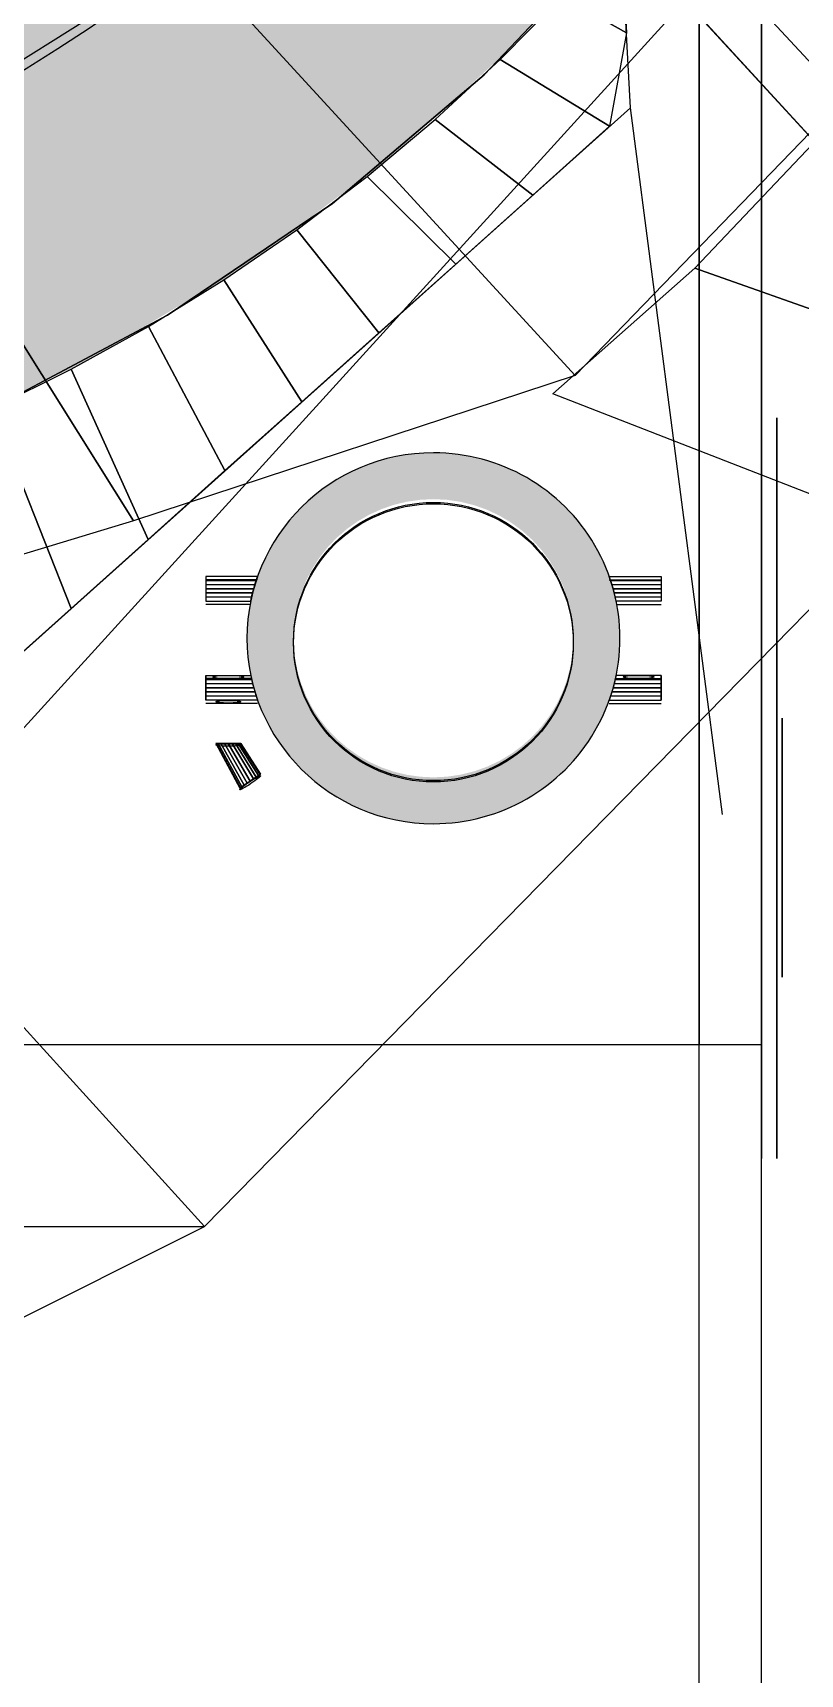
# Model space of a CAD drawing. Extents: x -54 to 215, y -235 to 116.
# Drawn here: x 146.99 to 161.8, y -141.3 to -109.62 of the extents above; entities that cross this region are included whole.
import ezdxf

# ---------------------------------------------------------------- set-up
doc = ezdxf.new("R2010")
doc.units = 0
doc.layers.get('0').update_dxf_attribs({"linetype": 'CONTINUOUS'})
doc.layers.add('A', color=7, linetype='CONTINUOUS')
doc.layers.add('G', color=7, linetype='CONTINUOUS')

# ---------------------------------------------------------------- blocks, each defined once
blk = doc.blocks.new('D')
at = {"color": 0}
for centre in [(0, 0, 0.84), (0, 0, 0.6)]:
    blk.add_circle(centre, 2.7, dxfattribs=at)
at = {"layer": 'A', "color": 0}
for p, q in [((-0.72, 4.395), (-1.2, 4.395)), ((-1.2, 3.394, 0.6), (-1.2, 4.395, 0.6)), ((-0.72, 3.527, 0.6), (-0.72, 4.395, 0.6)), ((0.72, 3.527, 0.6), (0.72, 4.395, 0.6)), ((1.2, 4.395), (0.72, 4.395)), ((1.2, 3.394, 0.6), (1.2, 4.395, 0.6)), ((-1.2, -3.394, 0.6), (-1.2, -4.395, 0.6)), ((1.2, -3.394, 0.6), (1.2, -4.395, 0.6)), ((-0.72, -3.527, 0.6), (-0.72, -4.395, 0.6)), ((0.72, -3.527, 0.6), (0.72, -4.395, 0.6)), ((-0.72, -4.395), (-1.2, -4.395)), ((1.2, -4.395), (0.72, -4.395))]:
    blk.add_line(p, q, dxfattribs=at)
blk.add_lwpolyline([(-3.6, 0, 1), (3.6, 0, 1)], format="xyb", close=True, dxfattribs=at)
at = {"layer": 'A', "color": 0, "const_width": 0.9}
blk.add_lwpolyline([(-3.15, 0, 1), (3.15, 0, 1)], format="xyb", close=True, dxfattribs=at)
at = {"layer": 'A', "color": 0, "extrusion": (1, 0, -1.83664e-16)}
for centre, radius in [((3.961, 0.3, -2.04), 0.24), ((3.961, 0.3, -1.2), 0.24), ((3.961, 0.3, -0.72), 0.3), ((-3.961, 0.3, -0.72), 0.3)]:
    blk.add_circle(centre, radius, dxfattribs=at)
at = {"layer": 'A', "color": 0, "extrusion": (0.83022, 0.557435, -1.83664e-16)}
blk.add_circle((4.483, 0.3, -0.33), 0.24, dxfattribs=at)
at = {"layer": 'A', "color": 0}
mesh = blk.add_polymesh((2, 20), dxfattribs=dict(at, n_close=True))
for k, corner in enumerate([(-2.907, 3.737), (-2.901, 3.727), (-2.882, 3.699), (-2.852, 3.655), (-2.815, 3.599), (-2.773, 3.538), (-2.732, 3.476), (-2.695, 3.421), (-2.665, 3.377), (-2.646, 3.348), (-2.64, 3.339), (-2.646, 3.348), (-2.665, 3.377), (-2.695, 3.421), (-2.732, 3.476), (-2.773, 3.538), (-2.815, 3.599), (-2.852, 3.655), (-2.882, 3.699), (-2.901, 3.727), (-2.04, 4.201), (-2.04, 4.189), (-2.04, 4.155), (-2.04, 4.102), (-2.04, 4.035), (-2.04, 3.961), (-2.04, 3.887), (-2.04, 3.82), (-2.04, 3.767), (-2.04, 3.733), (-2.04, 3.721), (-2.04, 3.733), (-2.04, 3.767), (-2.04, 3.82), (-2.04, 3.887), (-2.04, 3.961), (-2.04, 4.035), (-2.04, 4.102), (-2.04, 4.155), (-2.04, 4.189)]):
    mesh.set_mesh_vertex(divmod(k, 20), corner)
mesh = blk.add_polymesh((2, 7), dxfattribs=at)
for k, corner in enumerate([(-0.72, 3.527), (-0.801, 3.51), (-0.882, 3.49), (-0.962, 3.469), (-1.042, 3.446), (-1.121, 3.421), (-1.2, 3.394), (-0.72, 4.395), (-0.8, 4.395), (-0.88, 4.395), (-0.96, 4.395), (-1.04, 4.395), (-1.12, 4.395), (-1.2, 4.395)]):
    mesh.set_mesh_vertex(divmod(k, 7), corner)
mesh = blk.add_polymesh((2, 7), dxfattribs=at)
for k, corner in enumerate([(0.72, 3.527), (0.801, 3.51), (0.882, 3.49), (0.962, 3.469), (1.042, 3.446), (1.121, 3.421), (1.2, 3.394), (0.72, 4.395), (0.8, 4.395), (0.88, 4.395), (0.96, 4.395), (1.04, 4.395), (1.12, 4.395), (1.2, 4.395)]):
    mesh.set_mesh_vertex(divmod(k, 7), corner)
mesh = blk.add_polymesh((2, 7), dxfattribs=at)
for k, corner in enumerate([(-0.72, -3.527), (-0.801, -3.51), (-0.882, -3.49), (-0.962, -3.469), (-1.042, -3.446), (-1.121, -3.421), (-1.2, -3.394), (-0.72, -4.395), (-0.8, -4.395), (-0.88, -4.395), (-0.96, -4.395), (-1.04, -4.395), (-1.12, -4.395), (-1.2, -4.395)]):
    mesh.set_mesh_vertex(divmod(k, 7), corner)
mesh = blk.add_polymesh((2, 7), dxfattribs=at)
for k, corner in enumerate([(0.72, -3.527), (0.801, -3.51), (0.882, -3.49), (0.962, -3.469), (1.042, -3.446), (1.121, -3.421), (1.2, -3.394), (0.72, -4.395), (0.8, -4.395), (0.88, -4.395), (0.96, -4.395), (1.04, -4.395), (1.12, -4.395), (1.2, -4.395)]):
    mesh.set_mesh_vertex(divmod(k, 7), corner)
blk = doc.blocks.new('M-1-01')
at = {"color": 0}
for p, q in [((-3.406, -125.055, 5.121), (-3.592, -121.64, 5.5)), ((-18.633, -138.685, 3.606), (-3.406, -125.055, 5.121))]:
    blk.add_line(p, q, dxfattribs=at)
at = {"color": 0, "const_width": 5.5}
blk.add_lwpolyline([(-63.383, -98.64, 1), (2.117, -98.64, 1)], format="xyb", close=True, dxfattribs=at)
at = {"color": 0, "invisible_edges": 15}
for points in [[(-3.592, -121.64, 5.5), (-1.633, -138.695, 3.696), (19.367, -146.64, 3)], [(-3.406, -125.055, 5.121), (-18.633, -138.685, 3.606), (-18.633, -138.685, 4.906)], [(-3.406, -125.055, 5.121), (-18.633, -138.685, 3.606), (-1.633, -138.695, 3.696)], [(-1.633, -138.695, 3.696), (-1.633, -186.602, -1.879), (-59.633, -186.602, -1.879), (-59.633, -138.695, 3.696)], [(19.367, -157.64, 1.5), (-1.633, -157.64, 1.5), (-1.633, -138.695, 3.696), (19.367, -146.64, 3)]]:
    blk.add_3dface(points, dxfattribs=at)
at = {"layer": 'A', "color": 0}
for p, q in [((-3.592, -121.64, 5.5), (19.367, -146.64, 3)), ((-18.633, -138.685, 4.906), (-3.406, -125.055, 5.121))]:
    blk.add_line(p, q, dxfattribs=at)
at = {"layer": 'A', "color": 0, "extrusion": (0, -0.113734, 0.993511)}
blk.add_line((-1.633, -138.695, 3.696), (-3.406, -125.055, 5.121), dxfattribs=at)
at = {"layer": 'A', "color": 0}
blk.add_circle((-30.633, -98.64, 6), 30, dxfattribs=at)
at = {"color": 0, "extrusion": (3.56809e-15, -0.103874, 0.99459), "rotation": 89.99999999999709}
blk.add_blockref('D', (-7.213, -134.132, 18.16), dxfattribs=at)
at = {"layer": 'A', "color": 0}
mesh = blk.add_polymesh((2, 25), dxfattribs=at)
for k, corner in enumerate([(19.367, -105.64), (19.367, -107.348), (19.367, -109.057), (19.367, -110.765), (19.367, -112.473), (19.367, -114.182), (19.367, -115.89), (19.367, -117.598), (19.367, -119.307), (19.367, -121.015), (19.367, -122.723), (19.367, -124.432), (19.367, -126.14), (19.367, -127.848), (19.367, -129.557), (19.367, -131.265), (19.367, -132.973), (19.367, -134.682), (19.367, -136.39), (19.367, -138.098), (19.367, -139.807), (19.367, -141.515), (19.367, -143.223), (19.367, -144.932), (19.367, -146.64), (4.799, -100.832), (4.718, -101.781), (4.625, -102.728), (4.501, -103.672), (4.352, -104.612), (4.185, -105.549), (3.981, -106.478), (3.765, -107.405), (3.512, -108.322), (3.242, -109.234), (2.948, -110.139), (2.624, -111.033), (2.288, -111.923), (1.912, -112.797), (1.525, -113.665), (1.109, -114.52), (0.671, -115.364), (0.217, -116.199), (-0.27, -117.015), (-0.767, -117.825), (-1.296, -118.615), (-1.84, -119.393), (-2.404, -120.158), (-2.993, -120.903), (-3.592, -121.64)]):
    mesh.set_mesh_vertex(divmod(k, 25), corner)
mesh = blk.add_polymesh((2, 37), dxfattribs=at)
for k, corner in enumerate([(-3.592, -121.64), (-3.484, -123.618), (-3.812, -125.419), (-5.297, -126.748), (-6.782, -128.078), (-8.267, -129.407), (-9.752, -130.736), (-11.238, -132.066), (-12.723, -133.395), (-14.208, -134.724), (-15.693, -136.053), (-17.178, -137.383), (-18.674, -138.685), (-20.667, -138.685), (-22.66, -138.685), (-24.653, -138.685), (-26.647, -138.685), (-28.64, -138.685), (-30.633, -138.685), (-32.627, -138.685), (-34.62, -138.685), (-36.613, -138.685), (-38.606, -138.685), (-40.6, -138.685), (-42.593, -138.685), (-44.088, -137.383), (-45.573, -136.053), (-47.059, -134.724), (-48.544, -133.395), (-50.029, -132.066), (-51.514, -130.736), (-52.999, -129.407), (-54.484, -128.078), (-55.969, -126.748), (-57.455, -125.419), (-57.782, -123.618), (-57.675, -121.64), (-3.592, -121.64), (-4.729, -122.914), (-5.926, -124.132), (-7.181, -125.29), (-8.49, -126.387), (-9.85, -127.42), (-11.258, -128.386), (-12.711, -129.284), (-14.205, -130.11), (-15.738, -130.864), (-17.305, -131.543), (-18.902, -132.146), (-20.527, -132.671), (-22.176, -133.118), (-23.844, -133.485), (-25.527, -133.771), (-27.223, -133.976), (-28.926, -134.099), (-30.633, -134.14), (-32.34, -134.099), (-34.044, -133.976), (-35.739, -133.771), (-37.423, -133.485), (-39.091, -133.118), (-40.739, -132.671), (-42.364, -132.146), (-43.962, -131.543), (-45.529, -130.864), (-47.061, -130.11), (-48.556, -129.284), (-50.009, -128.386), (-51.417, -127.42), (-52.777, -126.387), (-54.086, -125.29), (-55.34, -124.132), (-56.537, -122.914), (-57.675, -121.64)]):
    mesh.set_mesh_vertex(divmod(k, 37), corner)
mesh = blk.add_polymesh((2, 17), dxfattribs=at)
for k, corner in enumerate([(-57.675, -121.64), (-55.032, -124.427), (-52.103, -126.912), (-48.923, -129.066), (-45.529, -130.864), (-41.96, -132.285), (-38.259, -133.311), (-34.469, -133.932), (-30.633, -134.14), (-26.798, -133.932), (-23.007, -133.311), (-19.306, -132.285), (-15.738, -130.864), (-12.344, -129.066), (-9.163, -126.912), (-6.235, -124.427), (-3.592, -121.64), (-57.675, -121.64), (-55.032, -124.427), (-52.103, -126.912), (-48.923, -129.066), (-45.529, -130.864), (-41.96, -132.285), (-38.259, -133.311), (-34.469, -133.932), (-30.633, -134.14), (-26.798, -133.932), (-23.007, -133.311), (-19.306, -132.285), (-15.738, -130.864), (-12.344, -129.066), (-9.163, -126.912), (-6.235, -124.427), (-3.592, -121.64)]):
    mesh.set_mesh_vertex(divmod(k, 17), corner)
blk = doc.blocks.new('M-1-07')
at = {"color": 0, "invisible_edges": 15}
for points in [[(9, -45.5, 19), (34.464, -17.5, 17.857), (9, 2.027, 25.845)], [(34.464, -17.5, 17.857), (19, -48, 1.5), (9, -53, 6.5), (9, -45.5, 19)], [(34.464, -17.5, 17.857), (45.464, -21, 1.857), (19, -48, 1.5)], [(9, -37), (19, -48, 1.5), (30.317, -36.454, 1.653), (25.722, -31.928)], [(9, -48, 1.5), (9, -37), (19, -48, 1.5)], [(9, -53, 6.5), (19, -48, 1.5), (9, -48, 1.5)]]:
    blk.add_3dface(points, dxfattribs=at)
at = {"layer": 'A', "color": 0}
for p, q in [((34.464, -17.5, 17.857), (9, -45.5, 19)), ((45.464, -21, 1.857), (30.317, -36.454, 1.653)), ((30.317, -36.454, 1.653), (19, -48, 1.5)), ((9, -37), (19, -48, 1.5)), ((9, -48, 1.5), (19, -48, 1.5)), ((9, -53, 6.5), (19, -48, 1.5))]:
    blk.add_line(p, q, dxfattribs=at)
at = {"layer": 'A', "color": 0, "const_width": 2}
blk.add_lwpolyline([(-29, 0, 1), (29, 0, 1)], format="xyb", close=True, dxfattribs=at)
at = {"layer": 'A', "color": 0}
mesh = blk.add_polymesh((11, 4), dxfattribs=at)
for k, corner in enumerate([(41, 0), (42.917, 5), (44.833, 10), (46.75, 15), (40.837, -3.655), (42.79, 1.178), (44.666, 6.308), (46.621, 11.4), (40.348, -7.281), (42.471, -2.935), (44.364, 2.489), (46.493, 7.8), (39.539, -10.849), (41.949, -7.238), (43.94, -1.416), (46.364, 4.2), (38.414, -14.33), (41.217, -11.632), (43.409, -5.365), (46.236, 0.6), (36.984, -17.698), (40.271, -16.02), (42.787, -9.318), (46.107, -3), (35.259, -20.924), (39.107, -20.304), (42.088, -13.234), (45.979, -6.6), (33.253, -23.984), (37.723, -24.387), (41.329, -17.074), (45.85, -10.2), (30.983, -26.853), (36.119, -28.172), (40.526, -20.797), (45.721, -13.8), (28.465, -29.508), (34.297, -31.565), (39.698, -24.364), (45.593, -17.4), (25.722, -31.928), (32.259, -34.473), (38.862, -27.736), (45.464, -21)]):
    mesh.set_mesh_vertex(divmod(k, 4), corner)
mesh = blk.add_polymesh((2, 15), dxfattribs=at)
for k, corner in enumerate([(-30, 0), (-29.248, -6.676), (-27.029, -13.017), (-23.455, -18.705), (-18.705, -23.455), (-13.017, -27.029), (-6.676, -29.248), (0, -30), (6.676, -29.248), (13.017, -27.029), (18.705, -23.455), (23.455, -18.705), (27.029, -13.017), (29.248, -6.676), (30, 0), (-41, 0), (-40.014, -8.938), (-37.103, -17.446), (-32.407, -25.115), (-26.153, -31.576), (-17.632, -34.382), (-9.01, -36.997), (0, -37), (9.01, -36.997), (17.632, -34.382), (26.153, -31.576), (32.407, -25.115), (37.103, -17.446), (40.014, -8.938), (41, 0)]):
    mesh.set_mesh_vertex(divmod(k, 15), corner)
blk = doc.blocks.new('M-1-05')
at = {"color": 0}
for p, q in [((-1.2, 197.5, -26), (-1.2, 58.7, -26)), ((0, 197.5, -26), (0, 58.7, -26)), ((-58.3, 58.7, -26), (-1.2, 58.7, -26)), ((-1.2, 25.7, -15.5), (-1.2, 58.7, -26)), ((-1.2, 58.7, -26), (0, 58.7, -26)), ((0, 25.7, -15.5), (0, 58.7, -26))]:
    blk.add_line(p, q, dxfattribs=at)
at = {"color": 0, "extrusion": (1, 0, -1.83664e-16)}
for p, q in [((0, 70.8, -14.9), (0, 70.8, -24.1)), ((0, 70.4, -24.5), (0, 56.9, -24.5)), ((0, 56.9, -14.5), (0, 70.4, -14.5)), ((0.3, 67.15, -6.8), (0.3, 67.15, -0.6)), ((0.3, 60.55, -7.2), (0.3, 66.75, -7.2)), ((0.3, 60.55, -0.2), (0.3, 66.75, -0.2)), ((0.3, 60.15, -6.8), (0.3, 60.15, -0.6)), ((0.3, 56.9, -14.5), (0.3, 60.076, -14.5)), ((0, 56.5, -24.1), (0, 56.5, -14.9)), ((0.3, 56.5, -14.9), (0.3, 56.5, -15.021))]:
    blk.add_line(p, q, dxfattribs=at)
for points in [[(69.797, -23.975), (70.1, -24.15), (70.403, -23.975), (70.403, -23.625), (70.1, -23.45), (69.797, -23.625)], [(69.797, -22.275), (70.1, -22.45), (70.403, -22.275), (70.403, -21.925), (70.1, -21.75), (69.797, -21.925)], [(69.797, -18.575), (70.1, -18.75), (70.403, -18.575), (70.403, -18.225), (70.1, -18.05), (69.797, -18.225)], [(69.797, -15.025), (70.1, -14.85), (70.403, -15.025), (70.403, -15.375), (70.1, -15.55), (69.797, -15.375)], [(68.097, -23.975), (68.4, -24.15), (68.703, -23.975), (68.703, -23.625), (68.4, -23.45), (68.097, -23.625)], [(66.625, -6.197), (66.8, -6.5), (66.625, -6.803), (66.275, -6.803), (66.1, -6.5), (66.275, -6.197)], [(66.147, -0.725), (66.45, -0.55), (66.753, -0.725), (66.753, -1.075), (66.45, -1.25), (66.147, -1.075)], [(65.597, -15.025), (65.9, -14.85), (66.203, -15.025), (66.203, -15.375), (65.9, -15.55), (65.597, -15.375)], [(62.675, -16.753), (62.85, -16.45), (62.675, -16.147), (62.325, -16.147), (62.15, -16.45), (62.325, -16.753)], [(62.325, -22.847), (62.15, -23.15), (62.325, -23.453), (62.675, -23.453), (62.85, -23.15), (62.675, -22.847)], [(61.703, -15.025), (61.4, -14.85), (61.097, -15.025), (61.097, -15.375), (61.4, -15.55), (61.703, -15.375)], [(60.675, -1.203), (60.5, -0.9), (60.675, -0.597), (61.025, -0.597), (61.2, -0.9), (61.025, -1.203)], [(59.453, -19.625), (59.15, -19.45), (58.847, -19.625), (58.847, -19.975), (59.15, -20.15), (59.453, -19.975)], [(59.203, -23.975), (58.9, -24.15), (58.597, -23.975), (58.597, -23.625), (58.9, -23.45), (59.203, -23.625)], [(57.503, -18.575), (57.2, -18.75), (56.897, -18.575), (56.897, -18.225), (57.2, -18.05), (57.503, -18.225)], [(57.503, -22.275), (57.2, -22.45), (56.897, -22.275), (56.897, -21.925), (57.2, -21.75), (57.503, -21.925)], [(57.503, -23.975), (57.2, -24.15), (56.897, -23.975), (56.897, -23.625), (57.2, -23.45), (57.503, -23.625)], [(57.503, -15.025), (57.2, -14.85), (56.897, -15.025), (56.897, -15.375), (57.2, -15.55), (57.503, -15.375)]]:
    blk.add_lwpolyline(points, close=True, dxfattribs=at)
at = {"color": 0, "extrusion": (-1, 0, -1.83664e-16)}
for points in [[(-69.797, -15.025), (-70.1, -14.85), (-70.403, -15.025), (-70.403, -15.375), (-70.1, -15.55), (-69.797, -15.375)], [(-69.797, -18.575), (-70.1, -18.75), (-70.403, -18.575), (-70.403, -18.225), (-70.1, -18.05), (-69.797, -18.225)], [(-69.797, -22.275), (-70.1, -22.45), (-70.403, -22.275), (-70.403, -21.925), (-70.1, -21.75), (-69.797, -21.925)], [(-69.797, -23.975), (-70.1, -24.15), (-70.403, -23.975), (-70.403, -23.625), (-70.1, -23.45), (-69.797, -23.625)], [(-68.097, -23.975), (-68.4, -24.15), (-68.703, -23.975), (-68.703, -23.625), (-68.4, -23.45), (-68.097, -23.625)], [(-66.625, -6.197), (-66.8, -6.5), (-66.625, -6.803), (-66.275, -6.803), (-66.1, -6.5), (-66.275, -6.197)], [(-66.147, -0.725), (-66.45, -0.55), (-66.753, -0.725), (-66.753, -1.075), (-66.45, -1.25), (-66.147, -1.075)], [(-65.597, -15.025), (-65.9, -14.85), (-66.203, -15.025), (-66.203, -15.375), (-65.9, -15.55), (-65.597, -15.375)], [(-62.325, -22.847), (-62.15, -23.15), (-62.325, -23.453), (-62.675, -23.453), (-62.85, -23.15), (-62.675, -22.847)], [(-62.675, -16.753), (-62.85, -16.45), (-62.675, -16.147), (-62.325, -16.147), (-62.15, -16.45), (-62.325, -16.753)], [(-61.703, -15.025), (-61.4, -14.85), (-61.097, -15.025), (-61.097, -15.375), (-61.4, -15.55), (-61.703, -15.375)], [(-60.675, -1.203), (-60.5, -0.9), (-60.675, -0.597), (-61.025, -0.597), (-61.2, -0.9), (-61.025, -1.203)], [(-59.453, -19.625), (-59.15, -19.45), (-58.847, -19.625), (-58.847, -19.975), (-59.15, -20.15), (-59.453, -19.975)], [(-59.203, -23.975), (-58.9, -24.15), (-58.597, -23.975), (-58.597, -23.625), (-58.9, -23.45), (-59.203, -23.625)], [(-57.503, -15.025), (-57.2, -14.85), (-56.897, -15.025), (-56.897, -15.375), (-57.2, -15.55), (-57.503, -15.375)], [(-57.503, -23.975), (-57.2, -24.15), (-56.897, -23.975), (-56.897, -23.625), (-57.2, -23.45), (-57.503, -23.625)], [(-57.503, -22.275), (-57.2, -22.45), (-56.897, -22.275), (-56.897, -21.925), (-57.2, -21.75), (-57.503, -21.925)], [(-57.503, -18.575), (-57.2, -18.75), (-56.897, -18.575), (-56.897, -18.225), (-57.2, -18.05), (-57.503, -18.225)]]:
    blk.add_lwpolyline(points, close=True, dxfattribs=at)
at = {"color": 0, "extrusion": (1, 0, -1.83664e-16)}
for points, const_width in [([(59.15, -19.8, 1), (65.85, -19.8, 1)], 1.5), ([(61.95, -3.7, 1), (65.35, -3.7, 1)], 0.9), ([(59.95, -19.8, 1), (65.05, -19.8, 1)], 0.1)]:
    blk.add_lwpolyline(points, format="xyb", close=True, dxfattribs=dict(at, const_width=const_width))
for points in [[(58.4, -19.8, 1), (66.6, -19.8, 1)], [(65.5, -3.7, 1), (66.2, -3.7, 1)], [(61.5, -3.7, 1), (65.8, -3.7, 1)], [(59.9, -19.8, 1), (65.1, -19.8, 1)]]:
    blk.add_lwpolyline(points, format="xyb", close=True, dxfattribs=at)
at = {"color": 0, "extrusion": (-1, 0, -1.83664e-16)}
for points in [[(-58.4, -19.8, -1), (-66.6, -19.8, -1)], [(-65.5, -3.7, -1), (-66.2, -3.7, -1)], [(-61.5, -3.7, -1), (-65.8, -3.7, -1)], [(-59.9, -19.8, -1), (-65.1, -19.8, -1)]]:
    blk.add_lwpolyline(points, format="xyb", close=True, dxfattribs=at)
for points, const_width in [([(-59.15, -19.8, -1), (-65.85, -19.8, -1)], 1.5), ([(-61.95, -3.7, -1), (-65.35, -3.7, -1)], 0.9), ([(-59.95, -19.8, -1), (-65.05, -19.8, -1)], 0.1)]:
    blk.add_lwpolyline(points, format="xyb", close=True, dxfattribs=dict(at, const_width=const_width))
at = {"color": 0, "extrusion": (1, 2.61931e-48, -1.83664e-16)}
blk.add_lwpolyline([(65.547, -19.975), (65.85, -20.15), (66.153, -19.975), (66.153, -19.625), (65.85, -19.45), (65.547, -19.625)], close=True, dxfattribs=at)
at = {"color": 0, "extrusion": (-1, 2.61931e-48, -1.83664e-16)}
blk.add_lwpolyline([(-65.547, -19.975), (-65.85, -20.15), (-66.153, -19.975), (-66.153, -19.625), (-65.85, -19.45), (-65.547, -19.625)], close=True, dxfattribs=at)
at = {"color": 0, "extrusion": (1, 1.21574e-33, -1.83664e-16)}
blk.add_lwpolyline([(65.226, -18.428), (65.576, -18.428), (65.751, -18.125), (65.576, -17.822), (65.226, -17.822), (65.051, -18.125)], close=True, dxfattribs=at)
at = {"color": 0, "extrusion": (1, -2.08482e-32, -1.83664e-16)}
blk.add_lwpolyline([(65.051, -21.475), (65.226, -21.778), (65.576, -21.778), (65.751, -21.475), (65.576, -21.172), (65.226, -21.172)], close=True, dxfattribs=at)
at = {"color": 0, "extrusion": (-1, -2.08482e-32, -1.83664e-16)}
blk.add_lwpolyline([(-65.051, -21.475), (-65.226, -21.778), (-65.576, -21.778), (-65.751, -21.475), (-65.576, -21.172), (-65.226, -21.172)], close=True, dxfattribs=at)
at = {"color": 0, "extrusion": (-1, 1.21574e-33, -1.83664e-16)}
blk.add_lwpolyline([(-65.226, -18.428), (-65.576, -18.428), (-65.751, -18.125), (-65.576, -17.822), (-65.226, -17.822), (-65.051, -18.125)], close=True, dxfattribs=at)
at = {"color": 0, "extrusion": (1, 5.17594e-33, -1.83664e-16)}
blk.add_lwpolyline([(64.575, -5.302, 1), (64.925, -5.908, 1)], format="xyb", close=True, dxfattribs=at)
at = {"color": 0, "extrusion": (-1, 5.17594e-33, -1.83664e-16)}
blk.add_lwpolyline([(-64.575, -5.302, -1), (-64.925, -5.908, -1)], format="xyb", close=True, dxfattribs=at)
at = {"color": 0, "extrusion": (1, 1.18685e-32, -1.83664e-16)}
blk.add_lwpolyline([(64.575, -2.098, 1), (64.925, -1.492, 1)], format="xyb", close=True, dxfattribs=at)
at = {"color": 0, "extrusion": (-1, 1.18685e-32, -1.83664e-16)}
blk.add_lwpolyline([(-64.575, -2.098, -1), (-64.925, -1.492, -1)], format="xyb", close=True, dxfattribs=at)
at = {"color": 0, "extrusion": (1, 4.26112e-33, -1.83664e-16)}
blk.add_lwpolyline([(64.175, -17.249), (64.478, -17.074), (64.478, -16.724), (64.175, -16.549), (63.872, -16.724), (63.872, -17.074)], close=True, dxfattribs=at)
at = {"color": 0, "extrusion": (1, 7.60742e-33, -1.83664e-16)}
blk.add_lwpolyline([(63.872, -22.526), (63.872, -22.876), (64.175, -23.051), (64.478, -22.876), (64.478, -22.526), (64.175, -22.351)], close=True, dxfattribs=at)
at = {"color": 0, "extrusion": (-1, 7.60742e-33, -1.83664e-16)}
blk.add_lwpolyline([(-63.872, -22.526), (-63.872, -22.876), (-64.175, -23.051), (-64.478, -22.876), (-64.478, -22.526), (-64.175, -22.351)], close=True, dxfattribs=at)
at = {"color": 0, "extrusion": (-1, 4.26112e-33, -1.83664e-16)}
blk.add_lwpolyline([(-64.175, -17.249), (-64.478, -17.074), (-64.478, -16.724), (-64.175, -16.549), (-63.872, -16.724), (-63.872, -17.074)], close=True, dxfattribs=at)
blk.add_lwpolyline([(-62.725, -5.302, -1), (-62.375, -5.908, -1)], format="xyb", close=True, dxfattribs=at)
at = {"color": 0, "extrusion": (-1, 7.60742e-33, -1.83664e-16)}
blk.add_lwpolyline([(-62.725, -2.098, -1), (-62.375, -1.492, -1)], format="xyb", close=True, dxfattribs=at)
at = {"color": 0, "extrusion": (1, 7.60742e-33, -1.83664e-16)}
blk.add_lwpolyline([(62.725, -2.098, 1), (62.375, -1.492, 1)], format="xyb", close=True, dxfattribs=at)
at = {"color": 0, "extrusion": (1, 4.26112e-33, -1.83664e-16)}
blk.add_lwpolyline([(62.725, -5.302, 1), (62.375, -5.908, 1)], format="xyb", close=True, dxfattribs=at)
at = {"color": 0, "extrusion": (1, -6.65518e-49, -1.83664e-16)}
blk.add_lwpolyline([(61.8, -3.7, 1), (61.1, -3.7, 1)], format="xyb", close=True, dxfattribs=at)
at = {"color": 0, "extrusion": (-1, -6.65518e-49, -1.83664e-16)}
blk.add_lwpolyline([(-61.8, -3.7, -1), (-61.1, -3.7, -1)], format="xyb", close=True, dxfattribs=at)
at = {"color": 0, "extrusion": (1, -6.65518e-49, -1.83664e-16)}
blk.add_lwpolyline([(61.153, -6.675), (60.85, -6.85), (60.547, -6.675), (60.547, -6.325), (60.85, -6.15), (61.153, -6.325)], close=True, dxfattribs=at)
at = {"color": 0, "extrusion": (-1, -6.65518e-49, -1.83664e-16)}
blk.add_lwpolyline([(-61.153, -6.675), (-60.85, -6.85), (-60.547, -6.675), (-60.547, -6.325), (-60.85, -6.15), (-61.153, -6.325)], close=True, dxfattribs=at)
at = {"color": 0, "extrusion": (1, -1.18685e-32, -1.83664e-16)}
blk.add_lwpolyline([(61.128, -17.074), (61.128, -16.724), (60.825, -16.549), (60.522, -16.724), (60.522, -17.074), (60.825, -17.249)], close=True, dxfattribs=at)
at = {"color": 0, "extrusion": (1, 1.18685e-32, -1.83664e-16)}
blk.add_lwpolyline([(60.825, -22.351), (60.522, -22.526), (60.522, -22.876), (60.825, -23.051), (61.128, -22.876), (61.128, -22.526)], close=True, dxfattribs=at)
at = {"color": 0, "extrusion": (-1, 1.18685e-32, -1.83664e-16)}
blk.add_lwpolyline([(-60.825, -22.351), (-60.522, -22.526), (-60.522, -22.876), (-60.825, -23.051), (-61.128, -22.876), (-61.128, -22.526)], close=True, dxfattribs=at)
at = {"color": 0, "extrusion": (-1, -1.18685e-32, -1.83664e-16)}
blk.add_lwpolyline([(-61.128, -17.074), (-61.128, -16.724), (-60.825, -16.549), (-60.522, -16.724), (-60.522, -17.074), (-60.825, -17.249)], close=True, dxfattribs=at)
at = {"color": 0, "extrusion": (1, -4.57408e-34, -1.83664e-16)}
blk.add_lwpolyline([(59.949, -18.125), (59.774, -17.822), (59.424, -17.822), (59.249, -18.125), (59.424, -18.428), (59.774, -18.428)], close=True, dxfattribs=at)
at = {"color": 0, "extrusion": (1, 2.13056e-33, -1.83664e-16)}
blk.add_lwpolyline([(59.774, -21.172), (59.424, -21.172), (59.249, -21.475), (59.424, -21.778), (59.774, -21.778), (59.949, -21.475)], close=True, dxfattribs=at)
at = {"color": 0, "extrusion": (-1, 2.13056e-33, -1.83664e-16)}
blk.add_lwpolyline([(-59.774, -21.172), (-59.424, -21.172), (-59.249, -21.475), (-59.424, -21.778), (-59.774, -21.778), (-59.949, -21.475)], close=True, dxfattribs=at)
at = {"color": 0, "extrusion": (-1, -4.57408e-34, -1.83664e-16)}
blk.add_lwpolyline([(-59.949, -18.125), (-59.774, -17.822), (-59.424, -17.822), (-59.249, -18.125), (-59.424, -18.428), (-59.774, -18.428)], close=True, dxfattribs=at)
at = {"color": 0, "extrusion": (1, 0, -1.83664e-16)}
blk.add_circle((62.5, -19.8, 0.4), 2.5, dxfattribs=at)
for centre, start, end in [((70.4, -24.1), 270, 0), ((70.4, -14.9), 0, 90), ((66.75, -6.8, 0.3), 270, 360), ((66.75, -0.6, 0.3), 0, 90), ((60.55, -6.8, 0.3), 180, 270), ((60.55, -0.6, 0.3), 90, 180), ((56.9, -14.9), 90, 180), ((56.9, -24.1), 180, 270)]:
    blk.add_arc(centre, 0.4, start, end, dxfattribs=at)
at = {"color": 0, "invisible_edges": 15}
for points in [[(-1.2, 58.7, -26), (0, 58.7, -26), (0, 197.5, -26), (-1.2, 197.5, -26)], [(0.3, 70.8, -24.1), (0.3, 70.8, -14.9), (0.3, 56.5, -14.9), (0.3, 56.5, -24.1)], [(0.5, 70.403, -23.975), (0.5, 70.403, -23.625), (0.5, 70.1, -23.45), (0.5, 70.1, -24.15)], [(0.5, 70.403, -22.275), (0.5, 70.403, -21.925), (0.5, 70.1, -21.75), (0.5, 70.1, -22.45)], [(0.5, 70.403, -18.575), (0.5, 70.403, -18.225), (0.5, 70.1, -18.05), (0.5, 70.1, -18.75)], [(0.5, 70.403, -15.025), (0.5, 70.403, -15.375), (0.5, 70.1, -15.55), (0.5, 70.1, -14.85)], [(0.5, 69.797, -23.975), (0.5, 69.797, -23.625), (0.5, 70.1, -23.45), (0.5, 70.1, -24.15)], [(0.5, 69.797, -22.275), (0.5, 69.797, -21.925), (0.5, 70.1, -21.75), (0.5, 70.1, -22.45)], [(0.5, 69.797, -18.575), (0.5, 69.797, -18.225), (0.5, 70.1, -18.05), (0.5, 70.1, -18.75)], [(0.5, 69.797, -15.025), (0.5, 69.797, -15.375), (0.5, 70.1, -15.55), (0.5, 70.1, -14.85)], [(0.5, 68.703, -23.975), (0.5, 68.703, -23.625), (0.5, 68.4, -23.45), (0.5, 68.4, -24.15)], [(0.5, 68.097, -23.975), (0.5, 68.097, -23.625), (0.5, 68.4, -23.45), (0.5, 68.4, -24.15)], [(0.3, 60.55, -0.2), (0.3, 60.55, -7.2), (0.3, 66.75, -7.2), (0.3, 66.75, -0.2)], [(0.5, 66.625, -6.803), (0.5, 66.275, -6.803), (0.5, 66.1, -6.5), (0.5, 66.8, -6.5)], [(0.5, 66.625, -6.197), (0.5, 66.275, -6.197), (0.5, 66.1, -6.5), (0.5, 66.8, -6.5)], [(0.5, 66.753, -0.725), (0.5, 66.753, -1.075), (0.5, 66.45, -1.25), (0.5, 66.45, -0.55)], [(0.5, 66.147, -0.725), (0.5, 66.147, -1.075), (0.5, 66.45, -1.25), (0.5, 66.45, -0.55)], [(0.5, 66.203, -15.025), (0.5, 66.203, -15.375), (0.5, 65.9, -15.55), (0.5, 65.9, -14.85)], [(0.5, 65.597, -15.025), (0.5, 65.597, -15.375), (0.5, 65.9, -15.55), (0.5, 65.9, -14.85)], [(0.7, 65.85, -20.15), (0.7, 65.85, -19.45), (0.7, 66.153, -19.625), (0.7, 66.153, -19.975)], [(0.7, 65.85, -20.15), (0.7, 65.85, -19.45), (0.7, 65.547, -19.625), (0.7, 65.547, -19.975)], [(0.7, 65.576, -18.428), (0.7, 65.226, -17.822), (0.7, 65.576, -17.822), (0.7, 65.751, -18.125)], [(0.7, 65.226, -21.778), (0.7, 65.576, -21.172), (0.7, 65.751, -21.475), (0.7, 65.576, -21.778)], [(0.7, 65.576, -18.428), (0.7, 65.226, -17.822), (0.7, 65.051, -18.125), (0.7, 65.226, -18.428)], [(0.7, 65.226, -21.778), (0.7, 65.576, -21.172), (0.7, 65.226, -21.172), (0.7, 65.051, -21.475)], [(0.7, 64.478, -17.074), (0.7, 63.872, -16.724), (0.7, 64.175, -16.549), (0.7, 64.478, -16.724)], [(0.7, 64.478, -17.074), (0.7, 63.872, -16.724), (0.7, 63.872, -17.074), (0.7, 64.175, -17.249)], [(0.7, 63.872, -22.876), (0.7, 64.478, -22.526), (0.7, 64.478, -22.876), (0.7, 64.175, -23.051)], [(0.7, 63.872, -22.876), (0.7, 64.478, -22.526), (0.7, 64.175, -22.351), (0.7, 63.872, -22.526)], [(0.7, 62.85, -16.45), (0.7, 62.15, -16.45), (0.7, 62.325, -16.147), (0.7, 62.675, -16.147)], [(0.7, 62.85, -16.45), (0.7, 62.15, -16.45), (0.7, 62.325, -16.753), (0.7, 62.675, -16.753)], [(0.7, 62.15, -23.15), (0.7, 62.85, -23.15), (0.7, 62.675, -23.453), (0.7, 62.325, -23.453)], [(0.7, 62.15, -23.15), (0.7, 62.85, -23.15), (0.7, 62.675, -22.847), (0.7, 62.325, -22.847)], [(0.5, 61.703, -15.025), (0.5, 61.703, -15.375), (0.5, 61.4, -15.55), (0.5, 61.4, -14.85)], [(0.5, 61.097, -15.025), (0.5, 61.097, -15.375), (0.5, 61.4, -15.55), (0.5, 61.4, -14.85)], [(0.5, 60.675, -0.597), (0.5, 61.025, -0.597), (0.5, 61.2, -0.9), (0.5, 60.5, -0.9)], [(0.5, 60.675, -1.203), (0.5, 61.025, -1.203), (0.5, 61.2, -0.9), (0.5, 60.5, -0.9)], [(0.5, 61.153, -6.675), (0.5, 61.153, -6.325), (0.5, 60.85, -6.15), (0.5, 60.85, -6.85)], [(0.5, 60.547, -6.675), (0.5, 60.547, -6.325), (0.5, 60.85, -6.15), (0.5, 60.85, -6.85)], [(0.7, 61.128, -16.724), (0.7, 60.522, -17.074), (0.7, 60.522, -16.724), (0.7, 60.825, -16.549)], [(0.7, 61.128, -16.724), (0.7, 60.522, -17.074), (0.7, 60.825, -17.249), (0.7, 61.128, -17.074)], [(0.7, 60.522, -22.526), (0.7, 61.128, -22.876), (0.7, 60.825, -23.051), (0.7, 60.522, -22.876)], [(0.7, 60.522, -22.526), (0.7, 61.128, -22.876), (0.7, 61.128, -22.526), (0.7, 60.825, -22.351)], [(0.7, 59.774, -17.822), (0.7, 59.424, -18.428), (0.7, 59.774, -18.428), (0.7, 59.949, -18.125)], [(0.7, 59.424, -21.172), (0.7, 59.774, -21.778), (0.7, 59.949, -21.475), (0.7, 59.774, -21.172)], [(0.7, 59.774, -17.822), (0.7, 59.424, -18.428), (0.7, 59.249, -18.125), (0.7, 59.424, -17.822)], [(0.7, 59.424, -21.172), (0.7, 59.774, -21.778), (0.7, 59.424, -21.778), (0.7, 59.249, -21.475)], [(0.7, 59.15, -19.45), (0.7, 59.15, -20.15), (0.7, 59.453, -19.975), (0.7, 59.453, -19.625)], [(0.5, 59.203, -23.975), (0.5, 59.203, -23.625), (0.5, 58.9, -23.45), (0.5, 58.9, -24.15)], [(0.7, 59.15, -19.45), (0.7, 59.15, -20.15), (0.7, 58.847, -19.975), (0.7, 58.847, -19.625)], [(-58.3, 58.7, -26), (-58.3, 25.7, -15.5), (-1.2, 25.7, -15.5), (-1.2, 58.7, -26)], [(0, 25.7, -15.5), (-1.2, 25.7, -15.5), (-1.2, 58.7, -26), (0, 58.7, -26)], [(0, 37, 4.7), (0, 24.7, -13.8), (0, 25.7, -15.5), (0, 58.7, -26)], [(0.5, 58.597, -23.975), (0.5, 58.597, -23.625), (0.5, 58.9, -23.45), (0.5, 58.9, -24.15)], [(0.5, 57.503, -18.575), (0.5, 57.503, -18.225), (0.5, 57.2, -18.05), (0.5, 57.2, -18.75)], [(0.5, 57.503, -22.275), (0.5, 57.503, -21.925), (0.5, 57.2, -21.75), (0.5, 57.2, -22.45)], [(0.5, 57.503, -23.975), (0.5, 57.503, -23.625), (0.5, 57.2, -23.45), (0.5, 57.2, -24.15)], [(0.5, 57.503, -15.025), (0.5, 57.503, -15.375), (0.5, 57.2, -15.55), (0.5, 57.2, -14.85)], [(0.5, 56.897, -18.575), (0.5, 56.897, -18.225), (0.5, 57.2, -18.05), (0.5, 57.2, -18.75)], [(0.5, 56.897, -22.275), (0.5, 56.897, -21.925), (0.5, 57.2, -21.75), (0.5, 57.2, -22.45)], [(0.5, 56.897, -23.975), (0.5, 56.897, -23.625), (0.5, 57.2, -23.45), (0.5, 57.2, -24.15)], [(0.5, 56.897, -15.025), (0.5, 56.897, -15.375), (0.5, 57.2, -15.55), (0.5, 57.2, -14.85)]]:
    blk.add_3dface(points, dxfattribs=at)
at = {"layer": 'A', "color": 0}
for p, q in [((-1.2, 37, 4.7), (-1.2, 214, 4.7)), ((0, 37, 4.7), (0, 214, 4.7))]:
    blk.add_line(p, q, dxfattribs=at)
at = {"layer": 'A', "color": 0, "invisible_edges": 15}
for points in [[(-1.2, 37, 4.7), (0, 37, 4.7), (0, 214, 4.7), (-1.2, 214, 4.7)], [(-58.3, 58.7, -26), (-58.3, 197.5, -26), (-1.2, 197.5, -26), (-1.2, 58.7, -26)], [(-1.2, 58.7, -26), (-1.2, 197.5, -26), (-1.2, 197.5, 4.7), (-1.2, 37, 4.7)], [(0, 58.7, -26), (0, 197.5, -26), (0, 197.5, 4.7), (0, 37, 4.7)]]:
    blk.add_3dface(points, dxfattribs=at)
at = {"layer": 'G', "color": 0, "extrusion": (1, 0, -1.83664e-16)}
for points, const_width in [([(61.05, -3.7, 1), (66.25, -3.7, 1)], 2.7), ([(59.925, -3.7, 1), (67.375, -3.7, 1)], 0.45)]:
    blk.add_lwpolyline(points, format="xyb", close=True, dxfattribs=dict(at, const_width=const_width))
for points in [[(59.7, -3.7, 1), (67.6, -3.7, 1)], [(62.4, -3.7, 1), (64.9, -3.7, 1)]]:
    blk.add_lwpolyline(points, format="xyb", close=True, dxfattribs=at)
at = {"layer": 'G', "color": 0, "extrusion": (-1, 0, -1.83664e-16)}
for points, const_width in [([(-59.925, -3.7, -1), (-67.375, -3.7, -1)], 0.45), ([(-61.05, -3.7, -1), (-66.25, -3.7, -1)], 2.7)]:
    blk.add_lwpolyline(points, format="xyb", close=True, dxfattribs=dict(at, const_width=const_width))
for points in [[(-59.7, -3.7, -1), (-67.6, -3.7, -1)], [(-62.4, -3.7, -1), (-64.9, -3.7, -1)]]:
    blk.add_lwpolyline(points, format="xyb", close=True, dxfattribs=at)
at = {"color": 0}
mesh = blk.add_polymesh((2, 4), dxfattribs=at)
for k, corner in enumerate([(0.3, 70.8), (0.3, 70.746), (0.3, 70.6), (0.3, 70.4), (0.3, 56.5), (0.3, 56.554), (0.3, 56.7), (0.3, 56.9)]):
    mesh.set_mesh_vertex(divmod(k, 4), corner)
mesh = blk.add_polymesh((2, 4), dxfattribs=at)
for k, corner in enumerate([(0.3, 70.8), (0.3, 70.746), (0.3, 70.6), (0.3, 70.4), (0.3, 56.5), (0.3, 56.554), (0.3, 56.7), (0.3, 56.9)]):
    mesh.set_mesh_vertex(divmod(k, 4), corner)
mesh = blk.add_polymesh((2, 4), dxfattribs=at)
for k, corner in enumerate([(0.3, 67.15), (0.3, 67.096), (0.3, 66.95), (0.3, 66.75), (0.3, 67.15), (0.3, 67.096), (0.3, 66.95), (0.3, 66.75)]):
    mesh.set_mesh_vertex(divmod(k, 4), corner)
mesh = blk.add_polymesh((2, 4), dxfattribs=at)
for k, corner in enumerate([(0.3, 60.15), (0.3, 60.204), (0.3, 60.35), (0.3, 60.55), (0.3, 60.15), (0.3, 60.204), (0.3, 60.35), (0.3, 60.55)]):
    mesh.set_mesh_vertex(divmod(k, 4), corner)

msp = doc.modelspace()

# ---------------------------------------------------------------- block references
at = {"color": 0}
msp.add_blockref('M-1-05', (161.055, -187.846), dxfattribs=at)
at = {"color": 0, "extrusion": (3.86209e-19, -0.002094, 0.999998)}
for name, p in [('M-1-01', (161.938, 14.009, 5.327)), ('M-1-07', (131.305, -84.631, 11.327))]:
    msp.add_blockref(name, p, dxfattribs=at)

doc.saveas('drawing.dxf')
